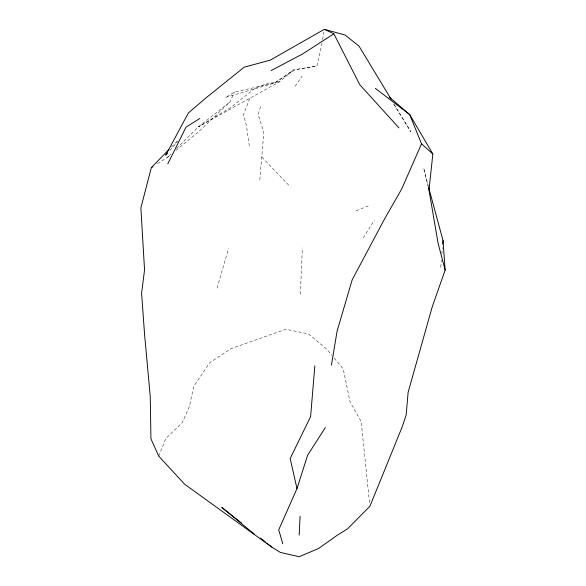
<?xml version="1.0" encoding="UTF-8"?>
<svg xmlns="http://www.w3.org/2000/svg" width="586" height="586" viewBox="0 0 586 586"><rect width="100%" height="100%" fill="white"/><g stroke="black" fill="none" stroke-linecap="round" stroke-linejoin="round"><path stroke-width="0.44" stroke-dasharray="2.93 2.2" d="M300.354 294.238L302.347 247.944M259.803 179.895L263.861 132.568L258.126 114.387L261.026 105.473M440.723 267.253L441.339 260.125M441.873 253.885L442.408 247.644M322.073 43.078L316.975 65.984L294.758 69.932L274.673 82.97L225.31 97.547L234.51 92.075L274.673 82.97L293.762 69.756L316.975 65.984M322.637 39.636L324.065 31.021M217.062 288.107L228.591 248.413M249.643 98.646L243.498 114.717L246.508 125.909L249.431 146.786M158.718 456.142L165.779 438.584L182.319 422.521L189.483 406.303L193.754 386.357L209.693 362.749L231.155 348.604L285.829 329.303L308.485 333.895L326.82 349.212L331.918 355.358M175.844 150.477L198.771 131.608L229.939 101.949L234.51 92.075M363.239 237.894L374.381 220.255M295.058 86.288L302.149 76.107M169.83 150.456L178.093 140.94M171.405 147.013L178.305 139.915M157.495 163.714L167.515 157.341L170.746 154.155M176.569 148.412L198.559 126.737L229.939 101.949M279.507 81.784L268.871 83.044L255.833 87.695L230.437 107.787L198.559 126.737L279.507 81.784L293.762 69.756M167.515 157.341L170.987 154.477M356.229 210.792L368.22 205.972M261.861 157.07L289.755 186.245M334.181 358.09L343.242 369.012L350.047 401.791L361.166 421.539L369.612 503.586M393.638 104.052L410.823 131.769L394.334 104.52M428.388 186.451L423.685 168.189L428.139 186.538"/><path stroke-width="0.88" d="M299.182 535.099L300.091 516.273M314.829 365.876L310.609 416.58L290.158 458.567L296.992 488.563L278.724 529.817L282.76 543.669M442.716 244.076L443.023 240.509L428.608 187.322M168.9 149.591L151.334 167.64L140.874 207.891L144.544 269.941L141.6 293.242L144.581 334.481L150.228 396.268L150.946 438.797L158.718 456.142L184.612 484.204L271.86 547.126L280.335 552.422L299.212 556.7L318.638 548.452L337.397 535.135L347.542 528.85L369.891 506.319L402.069 427.172L406.157 415.071L408.112 392.356L432.263 306.749L445.126 270.109L437.998 242.86L428.989 190.032L432.849 153.957L409.665 114.563L389.346 97.122M331.449 365.137L337.075 331.251L352.157 279.866L384.321 219.406L401.674 189.014L421.532 143.819L409.665 114.563L375.348 88.376M296.992 488.563L307.694 455.08L325.34 427.575M167.801 163.831L186.011 127.14L199.797 118.489M167.471 153.166L165.699 155.209L188.377 112.973L205.686 98.133L244.194 67.185L270.336 60.102L324.351 29.3L345.081 35.028L359.02 46.118L391.038 99.071M398.949 127.88L359.76 84.684L333.859 33.798L302.794 53.853L271.142 70.569M151.334 167.64L152.873 166.658M324.351 29.3L333.859 33.798M241.828 523.305L221.801 507.425L254.456 534.264M260.418 538.051L265.421 542.021M266.857 543.156L271.86 547.126M421.532 143.819L432.849 153.957M428.564 188.282L428.989 190.032M443.023 240.509L445.126 270.109"/></g></svg>
